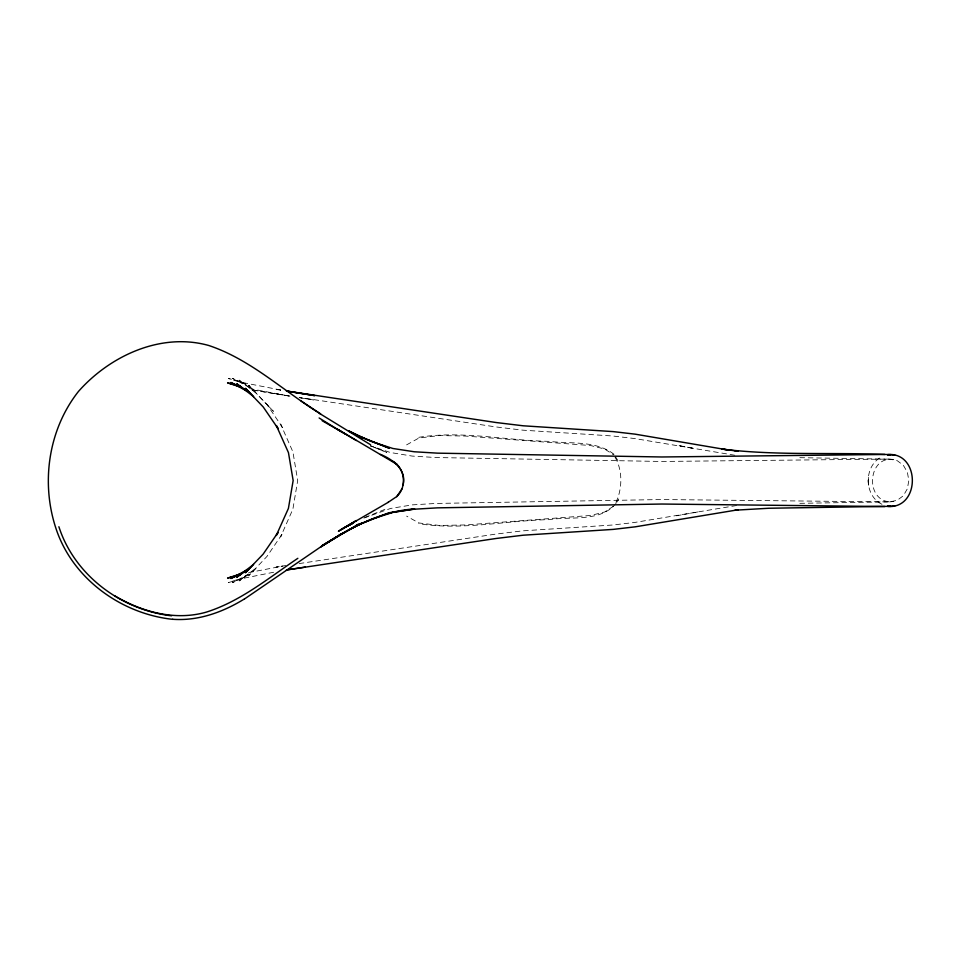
<?xml version="1.0" encoding="UTF-8"?>
<svg xmlns="http://www.w3.org/2000/svg" width="961" height="961" viewBox="0 0 961 961"><rect width="100%" height="100%" fill="white"/><g stroke="black" fill="none" stroke-linecap="round" stroke-linejoin="round"><path stroke-width="0.72" stroke-dasharray="4.8 3.6" d="M881.982 504.297C863.639 495.528 863.639 465.472 881.982 456.703M868.071 480.5L868.528 485.521L868.528 475.479M616.061 503.396C600.505 522.4 571.014 516.141 549.272 519.637C505.786 520.502 462.133 530.652 418.78 523.685M616.734 502.291L618.764 498.975M615.953 502.351C622.584 488.548 622.812 469.292 614.367 456.139M613.598 506.135L604.793 511.961L590.679 515.456L465.424 524.958L439.429 525.463L418.924 522.964L406.623 516.129M406.599 444.871L418.888 438.048L439.393 435.549L465.4 436.054L590.667 445.544L604.781 449.051L613.586 454.877M363.871 518.075L390.562 508.453L412.293 504.873L436.234 503.432L661.901 499.54L889.55 501.918L897.262 500.297L903.328 495.744L907.364 488.765L908.83 480.5L907.376 472.235L903.328 465.256L897.262 460.703L889.562 459.082L661.901 461.46L436.138 457.544L412.185 456.079L390.466 452.535L370.273 445.772L386.79 452.403L370.261 445.76M364.832 517.474L386.899 508.561M248.659 572.612L282.858 566.065M299.123 563.578L495.6 534.124L522.748 530.844L612.746 525.006L634.692 522.448L737.291 505.402M676.424 515.805L698.058 511.901M273.633 572.251L245.259 577.933L228.454 582.546L245.523 576.948L232.454 582.654L249.908 573.453L239.241 580.912L256.731 567.579L248.647 575.735L266.966 556.443L282.846 533.103L280.576 536.911L292.889 509.162L297.694 480.524L292.913 451.898L280.636 424.173L282.894 427.981L267.038 404.653L248.719 385.361L256.779 393.493L239.265 380.136L249.92 387.571L232.454 378.358L245.523 384.052L228.454 378.454L245.259 383.067L280.828 390.022M285.777 565.524L275.999 567.11L281.789 566.221M418.78 437.315C462.133 430.348 505.786 440.498 549.272 441.363C570.786 444.018 595.832 440.234 614.031 454.289M889.55 501.918L893.778 501.474M799.828 503.324L890.198 501.834C864.492 500.789 867.819 455.166 893.79 459.526M799.828 457.676L890.198 459.166L889.562 459.082M734.829 455.262L634.68 438.552L612.734 435.994L522.736 430.156L495.6 426.888L299.135 397.422M289.982 396.148L250.857 389.758L289.009 395.884M275.999 393.902L289.105 396.016M300.745 397.902L313.851 400.016L299.808 397.734M287.171 395.692L248.647 388.364M679.932 445.832L694.274 448.499L676.436 445.195M267.038 404.653L273.453 411.32L248.719 385.361M615.376 456.499L618.764 462.025M280.6 390.118L276.251 389.457L280.696 390.166"/><path stroke-width="1.44" d="M403.079 484.861C406.827 469.749 392.749 459.31 380.46 454.397M401.878 489.077L396.809 496.501L387.992 502.435M278.053 532.526L276.275 535.457L288.408 508.429L293.153 480.536L288.456 452.643L276.384 425.639L278.125 428.582M277.825 532.73L263.134 554.149L245.295 572.768L253.572 564.467L236.694 577.261L247.53 569.681L230.772 578.498L241.307 573.897M396.665 496.645C407.104 487.083 405.182 468.704 393.121 461.388M297.85 558.305C268.527 578.041 240.49 601.358 206.291 612.133C175.142 621.082 142.06 612.001 114.876 595.916M244.478 598.991L320.277 547.181L340.879 534.232L362.165 522.892L340.879 534.232L322.103 545.656C350.417 528.238 380.664 510.868 414.647 508.958L392.665 512.441L372.868 518.784L356.399 525.595L388.941 512.754L413.939 509.234L437.435 507.852L661.877 504.032L884.829 506.531M340.879 534.232L320.698 546.881L358.405 524.105M244.178 599.087C222.784 612.241 198.098 621.166 172.668 619.28M388.256 502.291L338.416 531.229L356.375 520.538L341.095 529.559L353.636 522.712L345.948 526.772L352.243 523.673M887.784 506.471C920.53 508.922 920.53 452.078 887.784 454.529M241.223 573.645L227.601 578.126L240.226 574.666M286.402 569.993L496.128 538.472L523.228 535.205L613.226 529.391L635.209 526.832L738.048 509.786M288.036 569.705L305.262 567.11M738.384 509.75L734.973 510.195L768.812 508.249L890.559 506.315L887.652 505.966M887.652 455.034L890.559 454.685C834.4 452.042 777.869 455.995 721.975 449.075L738.072 451.214M889.934 506.387L894.919 505.798M884.829 454.469L661.877 456.98L437.663 453.16L414.239 451.766L392.905 448.487L373.012 442.036L356.399 435.105L389.265 448.21L367.438 439.73L348.795 430.948L362.321 437.952M894.919 455.202L889.934 454.613M734.973 450.805L738.384 451.25M286.402 391.007L496.128 422.528L523.228 425.795L613.226 431.609L635.209 434.168L726.576 449.712M286.618 391.115L314.74 395.632L288.036 391.295M172.824 619.352C120.978 613.803 72.207 578.462 55.846 528.106C40.782 482.386 48.434 429.459 78.49 391.415C110.047 355.726 161.088 332.134 208.729 345.48C250.689 359.402 283.219 390.875 320.253 413.747M171.599 615.821C121.446 610.019 74.574 575.483 58.885 526.736M240.202 386.322L227.589 382.862L241.199 387.343M239.974 386.514L230.772 382.49L247.518 391.331L236.73 383.775L253.608 396.593L245.403 388.328L263.218 406.959L277.897 428.378M322.163 420.726L345.876 434.3M370.586 444.763L319.941 413.686M338.368 429.891L356.315 440.51M337.359 429.123L397.169 464.475M319.124 417.975L341.035 431.525M301.093 400.977L320.65 413.951"/></g></svg>
